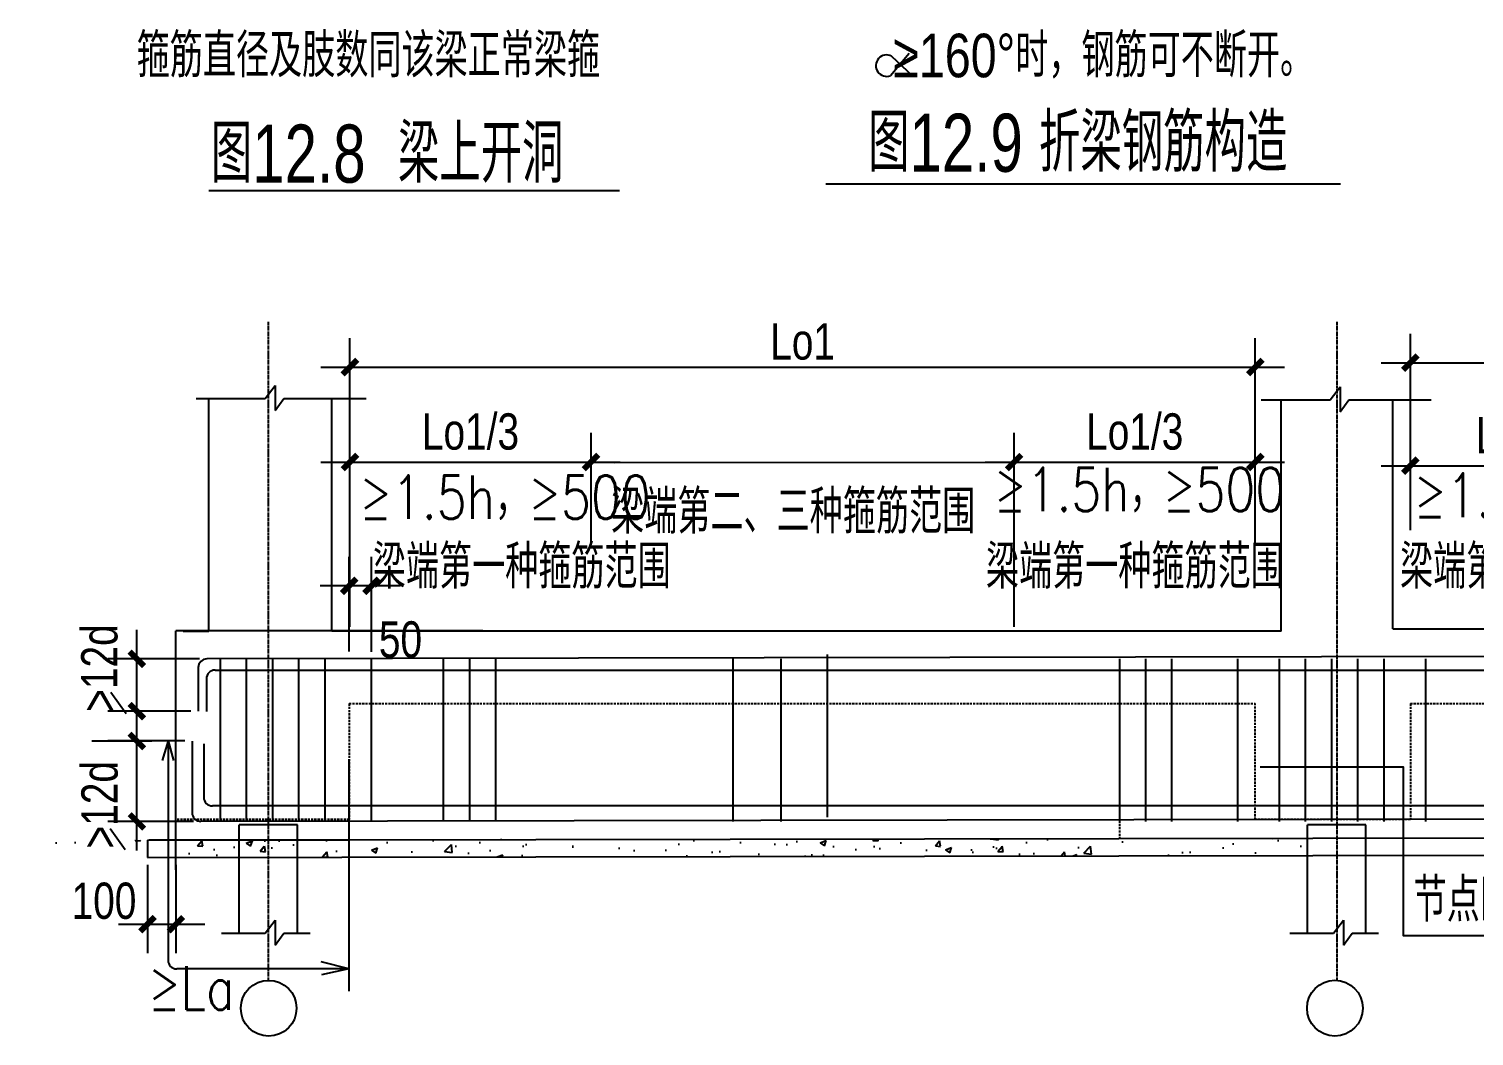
# Model space of a CAD drawing. Extents: x 1914156 to 2010983, y 1234267 to 1358917.
# Drawn here: x 1952918 to 1962872, y 1245914 to 1252853 of the extents above; entities that cross this region are included whole.
import ezdxf

# ---------------------------------------------------------------- set-up
doc = ezdxf.new("R2010")
doc.units = 0
doc.header["$LTSCALE"] = 30
doc.linetypes.add('CENTER2', pattern=[1.125, 0.75, -0.125, 0.125, -0.125])
doc.linetypes.add('DASHED', pattern=[0.75, 0.5, -0.25])
doc.layers.get('0').update_dxf_attribs({"linetype": 'CONTINUOUS'})
for name, color, linetype in [('0-1', 7, 'DASHED'), ('1', 1, 'CONTINUOUS'), ('G', 1, 'CONTINUOUS'), ('PUB_DIM', 3, 'CONTINUOUS'), ('S-TEXT3', 7, 'CONTINUOUS'), ('ZX', 6, 'CENTER2')]:
    doc.layers.add(name, color=color, linetype=linetype)
doc.styles.add('TJ03', font='tj03-romans1.shx', dxfattribs={"width": 0.8, "bigfont": 'tj-hztxt1.shx'})
doc.styles.add('TJ1', font='tj-romans1.shx', dxfattribs={"width": 0.75, "bigfont": 'tjhztxt.shx'})
doc.dimstyles.new('D100', dxfattribs={"dimscale": 0, "dimtxt": 250, "dimasz": 100, "dimexe": 200, "dimexo": 50, "dimgap": 50, "dimtad": 1, "dimdec": 0, "dimzin": 0, "dimdsep": 46, "dimtxsty": 'TJ03', "dimblk": 'ARCHTICK', "dimblk1": 'ARCHTICK', "dimblk2": 'ARCHTICK', "dimsah": 1, "dimcen": 0, "dimdle": 200, "dimclrd": 256, "dimclre": 256, "dimclrt": 256, "dimadec": 0, "dimazin": 0, "dimtfac": 1, "dimtdec": 0, "dimtix": 1, "dimtmove": 2, "dimatfit": 3, "dimldrblk": 'ARCHTICK', "dimfxl": 0, "dimtolj": 1, "dimtzin": 0, "dimarcsym": 0})

# ---------------------------------------------------------------- blocks, each defined once
blk = doc.blocks.new('_ArchTick')
at = {"color": 0, "linetype": 'ByBlock', "const_width": 0.4}
blk.add_lwpolyline([(-0.5, -0.5), (0.5, 0.5)], dxfattribs=at)
blk = doc.blocks.new('*D146')
at = {"lineweight": -2}
for p, q in [((1955128.6, 1249915.9), (1955128.6, 1250723.1)), ((1961364.8, 1249919.1), (1961364.8, 1250723.1)), ((1954928.6, 1250523.1), (1961564.8, 1250523.1))]:
    blk.add_line(p, q, dxfattribs=at)
at = {"lineweight": -2, "xscale": 100, "yscale": 100, "zscale": 100, "rotation": 180}
blk.add_blockref('_ArchTick', (1955128.6, 1250523.1), dxfattribs=at)
at = {"lineweight": -2, "xscale": 100, "yscale": 100, "zscale": 100}
blk.add_blockref('_ArchTick', (1961364.8, 1250523.1), dxfattribs=at)
at = {"insert": (1958246.7, 1250698.1), "char_height": 250, "attachment_point": 5, "style": 'TJ03'}
blk.add_mtext('\\A1;Lo1', dxfattribs=at)
blk = doc.blocks.new('*D147')
at = {"lineweight": -2}
for p, q in [((1953661.1, 1247193.6), (1953661.1, 1248147.3)), ((1953991.4, 1247947.3), (1953461.1, 1247947.3)), ((1954051.5, 1247393.6), (1953461.1, 1247393.6))]:
    blk.add_line(p, q, dxfattribs=at)
at = {"lineweight": -2, "xscale": 100, "yscale": 100, "zscale": 100}
for p, rotation in [((1953661.1, 1247947.3), 90), ((1953661.1, 1247393.6), 270)]:
    blk.add_blockref('_ArchTick', p, dxfattribs=dict(at, rotation=rotation))
at = {"insert": (1953405.7, 1247508), "char_height": 250, "attachment_point": 5, "rotation": 90, "style": 'TJ03'}
blk.add_mtext('\\A1;>12d', dxfattribs=at)
blk = doc.blocks.new('*D148')
at = {"lineweight": -2}
for p, q in [((1953661.1, 1247952.8), (1953661.1, 1248713.1)), ((1954093.7, 1248513.1), (1953461.1, 1248513.1)), ((1954033.8, 1248152.8), (1953461.1, 1248152.8))]:
    blk.add_line(p, q, dxfattribs=at)
at = {"lineweight": -2, "xscale": 100, "yscale": 100, "zscale": 100}
for p, rotation in [((1953661.1, 1248513.1), 90), ((1953661.1, 1248152.8), 270)]:
    blk.add_blockref('_ArchTick', p, dxfattribs=dict(at, rotation=rotation))
at = {"insert": (1953404.2, 1248449.9), "char_height": 250, "attachment_point": 5, "rotation": 90, "style": 'TJ03'}
blk.add_mtext('\\A1;>12d', dxfattribs=at)
blk = doc.blocks.new('*D150')
at = {"lineweight": -2}
for p, q in [((1962432.7, 1249893.4), (1962432.7, 1250753.2)), ((1968246.2, 1249893.4), (1968246.2, 1250753.2)), ((1962232.7, 1250553.2), (1968446.2, 1250553.2))]:
    blk.add_line(p, q, dxfattribs=at)
at = {"lineweight": -2, "xscale": 100, "yscale": 100, "zscale": 100, "rotation": 180}
blk.add_blockref('_ArchTick', (1962432.7, 1250553.2), dxfattribs=at)
at = {"lineweight": -2, "xscale": 100, "yscale": 100, "zscale": 100}
blk.add_blockref('_ArchTick', (1968246.2, 1250553.2), dxfattribs=at)
at = {"insert": (1965339.5, 1250728.2), "char_height": 250, "attachment_point": 5, "style": 'TJ03'}
blk.add_mtext('\\A1;Lo2', dxfattribs=at)
blk = doc.blocks.new('*D151')
at = {"lineweight": -2}
for p, q in [((1959703.8, 1248734.3), (1959703.8, 1250069.1)), ((1961364.8, 1249313.8), (1961364.8, 1250069.1)), ((1959503.8, 1249869.1), (1961564.8, 1249869.1))]:
    blk.add_line(p, q, dxfattribs=at)
at = {"lineweight": -2, "xscale": 100, "yscale": 100, "zscale": 100, "rotation": 180}
blk.add_blockref('_ArchTick', (1959703.8, 1249869.1), dxfattribs=at)
at = {"lineweight": -2, "xscale": 100, "yscale": 100, "zscale": 100}
blk.add_blockref('_ArchTick', (1961364.8, 1249869.1), dxfattribs=at)
at = {"insert": (1960534.3, 1250077.7), "char_height": 250, "attachment_point": 5, "style": 'TJ03'}
blk.add_mtext('\\A1;Lo1/3', dxfattribs=at)
blk = doc.blocks.new('*D152')
at = {"lineweight": -2}
for p, q in [((1962432.7, 1249398.6), (1962432.7, 1250043.4)), ((1964004.8, 1248730.6), (1964004.8, 1250043.4)), ((1962232.7, 1249843.4), (1964204.8, 1249843.4))]:
    blk.add_line(p, q, dxfattribs=at)
at = {"lineweight": -2, "xscale": 100, "yscale": 100, "zscale": 100, "rotation": 180}
blk.add_blockref('_ArchTick', (1962432.7, 1249843.4), dxfattribs=at)
at = {"lineweight": -2, "xscale": 100, "yscale": 100, "zscale": 100}
blk.add_blockref('_ArchTick', (1964004.8, 1249843.4), dxfattribs=at)
at = {"insert": (1963218.7, 1250052), "char_height": 250, "attachment_point": 5, "style": 'TJ03'}
blk.add_mtext('\\A1;Lo2/3', dxfattribs=at)
blk = doc.blocks.new('*D156')
at = {"lineweight": -2}
for p, q in [((1955123.4, 1248564.9), (1955123.4, 1249216.1)), ((1955277.7, 1248562.5), (1955277.7, 1249216.1)), ((1955477.7, 1249016.1), (1954923.4, 1249016.1))]:
    blk.add_line(p, q, dxfattribs=at)
at = {"lineweight": -2, "xscale": 100, "yscale": 100, "zscale": 100, "rotation": 180}
blk.add_blockref('_ArchTick', (1955123.4, 1249016.1), dxfattribs=at)
at = {"lineweight": -2, "xscale": 100, "yscale": 100, "zscale": 100}
blk.add_blockref('_ArchTick', (1955277.7, 1249016.1), dxfattribs=at)
at = {"insert": (1955477, 1248645.2), "char_height": 250, "attachment_point": 5, "style": 'TJ03'}
blk.add_mtext('\\A1;50', dxfattribs=at)
blk = doc.blocks.new('*D157')
at = {"lineweight": -2}
for p, q in [((1953734.7, 1247093.3), (1953734.7, 1246484.9)), ((1953930, 1247093.3), (1953930, 1246484.9)), ((1953534.7, 1246684.9), (1954130, 1246684.9))]:
    blk.add_line(p, q, dxfattribs=at)
at = {"lineweight": -2, "xscale": 100, "yscale": 100, "zscale": 100, "rotation": 180}
blk.add_blockref('_ArchTick', (1953734.7, 1246684.9), dxfattribs=at)
at = {"lineweight": -2, "xscale": 100, "yscale": 100, "zscale": 100}
blk.add_blockref('_ArchTick', (1953930, 1246684.9), dxfattribs=at)
at = {"insert": (1953434.8, 1246845), "char_height": 250, "attachment_point": 5, "style": 'TJ03'}
blk.add_mtext('\\A1;100', dxfattribs=at)
blk = doc.blocks.new('*D158')
at = {"lineweight": -2}
for p, q in [((1955128.6, 1248734.3), (1955128.6, 1250069.1)), ((1956789.6, 1249313.8), (1956789.6, 1250069.1)), ((1954928.6, 1249869.1), (1956989.6, 1249869.1))]:
    blk.add_line(p, q, dxfattribs=at)
at = {"lineweight": -2, "xscale": 100, "yscale": 100, "zscale": 100, "rotation": 180}
blk.add_blockref('_ArchTick', (1955128.6, 1249869.1), dxfattribs=at)
at = {"lineweight": -2, "xscale": 100, "yscale": 100, "zscale": 100}
blk.add_blockref('_ArchTick', (1956789.6, 1249869.1), dxfattribs=at)
at = {"insert": (1955959.1, 1250077.7), "char_height": 250, "attachment_point": 5, "style": 'TJ03'}
blk.add_mtext('\\A1;Lo1/3', dxfattribs=at)

msp = doc.modelspace()

# ---------------------------------------------------------------- hatches: boundary and pattern name
h = msp.add_hatch()
h.set_pattern_fill('AR-CONC', color=256, scale=60, style=0)
h.set_pattern_definition([(50, (2189227.78, 1159159.23), (430.3561, -37.6513), [45, -495]), (355, (2189227.8, 1159159.23), (-83.2508, 451.3153), [36, -396]), (100.4514, (2189263.64, 1159156.1), (347.1056, 413.6637), [38.2441, -420.6853]), (46.1842, (2189227.8, 1159279.23), (640.3446, -99.3114), [67.5, -742.5]), (96.6356, (2189281.14, 1159270.95), (560.7976, 584.4707), [57.3662, -631.0278]), (351.1842, (2189227.8, 1159279.2), (560.7972, 584.4712), [54, -594]), (21, (2189287.78, 1159249.23), (358.14423, -241.57133), [45, -495]), (326, (2189287.8, 1159249.23), (145.9892, 435.09), [36, -396]), (71.4514, (2189317.63, 1159229.1), (504.1336, 193.5183), [38.2441, -420.6853]), (37.5, (2189227.78, 1159159.23), (7.29591, 199.73631), [0, -391.2, 0, -402, 0, -397.5]), (7.5, (2189227.78, 1159159.23), (157.84172, 236.64703), [0, -229.2, 0, -382.2, 0, -151.5]), (327.5, (2189093.98, 1159159.23), (320.29346, -13.53292), [0, -150, 0, -468, 0, -621]), (317.5, (2189033.98, 1159159.23), (349.9117, 60.063), [0, -195, 0, -310.8, 0, -441])])
h.paths.add_polyline_path([(1952917.6, 1247263.8), (1952917.6, 1247143.8), (1953058.7, 1247144), (1953058.7, 1247264)])
h.paths.add_polyline_path([(1954566.5, 1247146.4), (1954566.5, 1247266.4), (1953058.7, 1247264), (1953058.7, 1247144)])
h.paths.add_polyline_path([(1961925.4, 1247158.3), (1961925.4, 1247278.3), (1954566.5, 1247266.4), (1954566.5, 1247146.4)])

# ---------------------------------------------------------------- linework, layer by layer
for p, q in [((1954545.3, 1250305.9), (1954613.6, 1250396.8)), ((1954613.6, 1250396.8), (1954613.6, 1250224.1)), ((1961880.9, 1250296.6), (1961949.1, 1250387.5)), ((1961949.1, 1250387.5), (1961949.1, 1250214.7)), ((1954069.3, 1250305.9), (1954545.3, 1250305.9)), ((1954156.8, 1248704.1), (1954156.8, 1250296.5)), ((1954613.6, 1250224.1), (1954673.7, 1250305.9)), ((1954673.7, 1250305.9), (1955240.3, 1250305.9)), ((1955003.4, 1248705.5), (1955003.4, 1250296.5)), ((1961404.9, 1250296.6), (1961880.9, 1250296.6)), ((1961541.8, 1248703.8), (1961541.8, 1250296.5)), ((1961541.8, 1248705.5), (1961541.8, 1250296.5)), ((1961949.1, 1250214.7), (1962009.3, 1250296.6)), ((1962009.3, 1250296.6), (1962575.9, 1250296.6)), ((1962312.7, 1248718.8), (1962312.7, 1250296.5)), ((1956953.1, 1249865.9), (1959503.8, 1249869.1)), ((1953930, 1247059.8), (1953930, 1248705.5)), ((1956044, 1248705.5), (1953930, 1248705.5)), ((1953979.9, 1248703.8), (1954156.8, 1248704.1)), ((1955003.4, 1248705.5), (1961541.8, 1248705.5)), ((1962312.7, 1248718.8), (1968423.1, 1248728.7)), ((1953481.7, 1248283.3), (1953587.8, 1248135.6)), ((1953351.9, 1247949.4), (1953764.3, 1247949.4)), ((1953875.8, 1247949.4), (1953835.1, 1247813.4)), ((1953875.8, 1247949.4), (1953875.8, 1246436.7)), ((1953875.8, 1247949.4), (1953913.9, 1247813.4)), ((1955120.8, 1247823.2), (1955120.8, 1246223.3)), ((1954366.5, 1246622.5), (1954366.5, 1247369.6)), ((1954766.5, 1247369.6), (1954366.5, 1247369.6)), ((1954766.5, 1246622.5), (1954766.5, 1247369.6)), ((1961725.4, 1246622.5), (1961725.4, 1247369.6)), ((1962125.4, 1247369.6), (1961725.4, 1247369.6)), ((1962125.4, 1246622.5), (1962125.4, 1247369.6)), ((1953477.9, 1247344.2), (1953580.2, 1247200.3)), ((1953734.7, 1247263.8), (1971177.4, 1247293.9)), ((1953734.7, 1247263.8), (1953734.7, 1247143.8)), ((1953734.7, 1247143.8), (1971177.4, 1247173.9)), ((1954545.3, 1246623), (1954613.6, 1246713.8)), ((1954613.6, 1246713.8), (1954613.6, 1246541.1)), ((1961904.2, 1246623), (1961972.5, 1246713.8)), ((1961972.5, 1246713.8), (1961972.5, 1246541.1)), ((1954244.7, 1246623), (1954545.3, 1246623)), ((1954613.6, 1246541.1), (1954673.7, 1246623)), ((1954673.7, 1246623), (1954854, 1246623)), ((1961603.6, 1246623), (1961904.2, 1246623)), ((1961972.5, 1246541.1), (1962032.6, 1246623)), ((1962032.6, 1246623), (1962212.9, 1246623)), ((1955120.8, 1246376.7), (1953935.8, 1246376.7)), ((1955120.8, 1246376.7), (1954930.3, 1246425.7)), ((1955120.8, 1246376.7), (1954932.1, 1246336.2))]:
    msp.add_line(p, q)
msp.add_lwpolyline([(1961398.1, 1247770.1), (1962382.8, 1247770.1), (1962382.8, 1246607.5), (1965670.4, 1246607.5)])
for centre in [(1954569, 1246106.3), (1961913, 1246106.7)]:
    msp.add_circle(centre, 192)
msp.add_arc((1953935.8, 1246436.7), 60, 180, 270)
at = {"layer": '0-1'}
for p, q in [((1953930, 1248205.5), (1953930, 1248205.5)), ((1955123.4, 1248205.5), (1961364.8, 1248205.5)), ((1962432.7, 1248205.5), (1968246.2, 1248205.5)), ((1960429.2, 1247623.8), (1960429.2, 1247263.8))]:
    msp.add_line(p, q, dxfattribs=at)
for points in [[(1955123.4, 1248205.5), (1955123.4, 1247405.5), (1953930, 1247405.5), (1953930, 1248205.5)], [(1962432.7, 1248205.5), (1962432.7, 1247405.5), (1961364.8, 1247405.5), (1961364.8, 1248205.5)]]:
    msp.add_lwpolyline(points, dxfattribs=at)
at = {"layer": '1'}
for p, q in [((1954083.8, 1248453.1), (1954083.8, 1248152.8)), ((1970882.1, 1248541.5), (1954143.7, 1248513.1)), ((1954041.4, 1247947.2), (1954041.4, 1247453.6)), ((1954122, 1247928.6), (1954122, 1247559.7)), ((1970829.2, 1247499.7), (1954182, 1247499.7)), ((1970877.4, 1247422), (1954101.5, 1247393.6))]:
    msp.add_line(p, q, dxfattribs=at)
for points in [[(1954237.3, 1247393.1), (1954237.3, 1248512.5)], [(1954417.3, 1247393.1), (1954417.3, 1248512.5)], [(1954597.3, 1247393.1), (1954597.3, 1248512.5)], [(1954777.3, 1247393.1), (1954777.3, 1248512.5)], [(1954957.3, 1247393.1), (1954957.3, 1248512.5)], [(1955277.7, 1247393.1), (1955277.7, 1248512.5)], [(1955773.7, 1247393.1), (1955773.7, 1248512.5)], [(1955953.7, 1247393.1), (1955953.7, 1248512.5)], [(1956133.7, 1247393.1), (1956133.7, 1248512.5)], [(1957768.3, 1247393.1), (1957768.3, 1248512.5)], [(1958098, 1247393.1), (1958098, 1248512.5)], [(1958418.6, 1247423.2), (1958418.6, 1248542.7)], [(1960430.8, 1247393.1), (1960430.8, 1248512.5)], [(1960610.8, 1247393.1), (1960610.8, 1248512.5)], [(1960790.8, 1247393.1), (1960790.8, 1248512.5)], [(1961244.6, 1247393.1), (1961244.6, 1248512.5)], [(1961531.3, 1247393.1), (1961531.3, 1248512.5)], [(1961711.3, 1247393.1), (1961711.3, 1248512.5)], [(1961891.3, 1247393.1), (1961891.3, 1248512.5)], [(1962071.3, 1247393.1), (1962071.3, 1248512.5)], [(1962251.3, 1247393.1), (1962251.3, 1248512.5)], [(1962538.9, 1247393.1), (1962538.9, 1248512.5)]]:
    msp.add_lwpolyline(points, dxfattribs=at)
for centre, start, end in [((1954143.8, 1248453.1), 90.0914, 180), ((1954182, 1247559.7), 180, 270), ((1954101.4, 1247453.6), 180, 270.09153)]:
    msp.add_arc(centre, 60, start, end, dxfattribs=at)
at = {"layer": 'G'}
for p, q in [((1954156, 1251740.3), (1956985.4, 1251740.3)), ((1958406.2, 1251786.2), (1961950.6, 1251786.2)), ((1954139.8, 1248375.4), (1954139.8, 1248150.7)), ((1954199.8, 1248435.4), (1969240.5, 1248435.4))]:
    msp.add_line(p, q, dxfattribs=at)
msp.add_arc((1954199.8, 1248375.4), 60, 90, 180, dxfattribs=at)
at = {"layer": 'PUB_DIM'}
msp.add_line((1955123.4, 1247263.8), (1953746.4, 1247263.8), dxfattribs=at)
at = {"layer": 'S-TEXT3'}
for p, q in [((1958980, 1252683.5), (1958851.6, 1252530.6)), ((1958859.3, 1252665.5), (1959000.7, 1252532))]:
    msp.add_line(p, q, dxfattribs=at)
msp.add_arc((1958825.5, 1252599.7), 73.9, 62.77228, 290.72577, dxfattribs=at)
at = {"layer": 'ZX'}
for p, q in [((1954566.5, 1250835.7), (1954566.5, 1246298.3)), ((1961925.4, 1250835.7), (1961925.4, 1246298.3))]:
    msp.add_line(p, q, dxfattribs=at)

# ---------------------------------------------------------------- texts
at = {"style": 'TJ1', "width": 0.8}
for s, p in [('%%1581.5h，%%158500', (1955192.2, 1249477)), ('%%1581.5h，%%158500', (1959562.7, 1249530)), ('%%1581.5h，%%158500', (1962455.2, 1249490.2)), ('梁端第二、三种箍筋范围', (1956927.6, 1249376.4)), ('梁端第一种箍筋范围', (1955286, 1248997.6)), ('梁端第一种箍筋范围', (1959509.2, 1248997.6)), ('梁端第一种箍筋范围', (1962361.4, 1248997.6)), ('节点区按梁端第一种箍筋设置', (1962455.2, 1246701.5)), ('%%158La', (1953736.8, 1246096.3))]:
    msp.add_text(s, height=300, dxfattribs=at).set_placement(p)
at = {"layer": 'S-TEXT3', "style": 'TJ03', "width": 0.8}
for s, p in [('箍筋直径及肢数同该梁正常梁箍', (1953659.9, 1252519.8)), ('  %%158160%%d时，钢筋可不断开。', (1958693, 1252519.7))]:
    msp.add_text(s, height=300, dxfattribs=at).set_placement(p)
at = {"layer": 'S-TEXT3', "color": 2, "style": 'TJ03', "width": 0.75}
for s, p in [('图12.8  梁上开洞', (1954170.9, 1251793.8)), ('图12.9 折梁钢筋构造', (1958697.9, 1251868.6))]:
    msp.add_text(s, height=400, dxfattribs=at).set_placement(p)

# ---------------------------------------------------------------- dimensions: what is measured, and where the dimension line sits
for base, p1, p2, text, picture, middle in [((1961364.8, 1250523.1), (1955128.6, 1249865.9), (1961364.8, 1249869.1), 'Lo1', '*D146', (1958246.7, 1250698.1)), ((1968246.2, 1250553.2), (1962432.7, 1249843.4), (1968246.2, 1249843.4), 'Lo2', '*D150', (1965339.5, 1250728.2)), ((1956789.6, 1249869.1), (1955128.6, 1248684.3), (1956789.6, 1249263.8), 'Lo1/3', '*D158', (1955959.1, 1250077.7)), ((1961364.8, 1249869.1), (1959703.8, 1248684.3), (1961364.8, 1249263.8), 'Lo1/3', '*D151', (1960534.3, 1250077.7)), ((1964004.8, 1249843.4), (1962432.7, 1249348.6), (1964004.8, 1248680.6), 'Lo2/3', '*D152', (1963218.7, 1250052))]:
    dim = msp.add_linear_dim(base=base, p1=p1, p2=p2, text=text, dimstyle='D100', override={"dimscale": 1, "dimse1": 0})
    dim.commit()
    dim.dimension.update_dxf_attribs({"geometry": picture, "text_midpoint": middle})
for base, p1, p2, text, picture, middle in [((1955123.4, 1249016.1), (1955277.7, 1248512.5), (1955123.4, 1248514.9), '50', '*D156', (1955477, 1248645.2)), ((1953930, 1246684.9), (1953734.7, 1247143.3), (1953930, 1247143.3), '100', '*D157', (1953434.8, 1246845))]:
    dim = msp.add_linear_dim(base=base, p1=p1, p2=p2, text=text, dimstyle='D100', override={"dimscale": 1})
    dim.commit()
    dim.dimension.update_dxf_attribs({"geometry": picture, "text_midpoint": middle, "dimtype": 160})
for base, p1, p2, picture, middle in [((1953661.1, 1248513.1), (1954083.8, 1248152.8), (1954143.7, 1248513.1), '*D148', (1953404.2, 1248449.9)), ((1953661.1, 1247947.3), (1954101.5, 1247393.6), (1954041.4, 1247947.3), '*D147', (1953405.7, 1247508))]:
    dim = msp.add_linear_dim(base=base, p1=p1, p2=p2, angle=90, text='>12d', dimstyle='D100', override={"dimscale": 1})
    dim.commit()
    dim.dimension.update_dxf_attribs({"geometry": picture, "text_midpoint": middle, "dimtype": 160})

doc.saveas('drawing.dxf')
